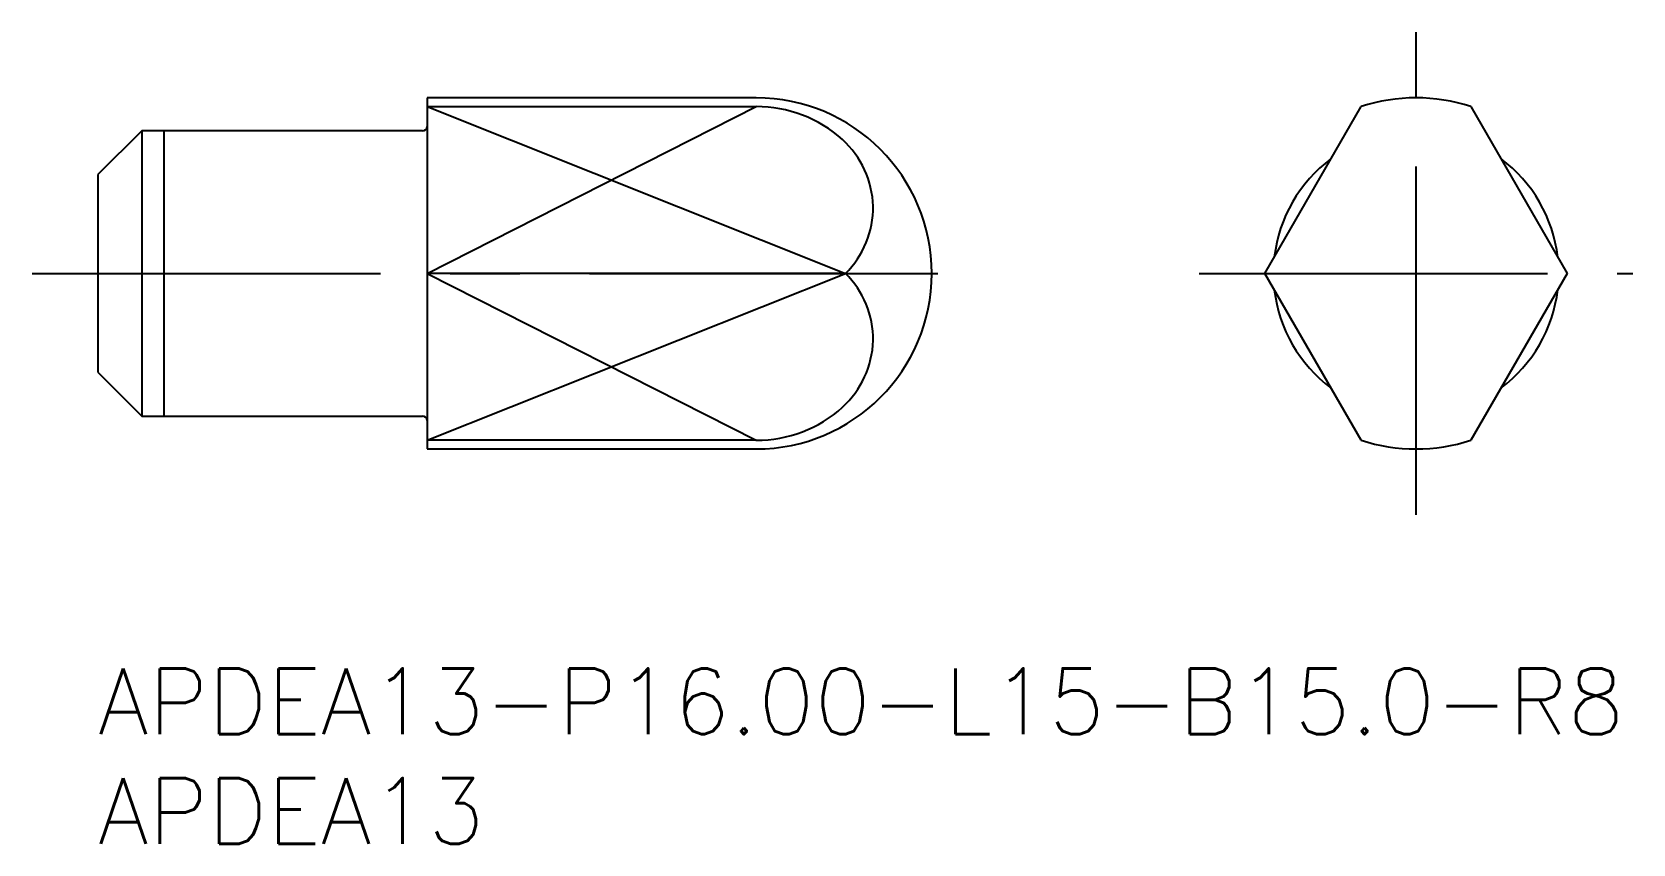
# Model space of a CAD drawing. Extents: x -3 to 70, y -8 to 29.
import ezdxf

# ---------------------------------------------------------------- set-up
doc = ezdxf.new("R2010")
doc.units = 0
doc.header["$LTSCALE"] = 0.5
doc.linetypes.add('CENTER', pattern=[50.8, 31.75, -6.35, 6.35, -6.35])
for name, color, linetype in [('MSM_CENTER', 1, 'CENTER'), ('MSM_CONTINUOUS', 7, 'CONTINUOUS'), ('MSM_NARROW', 5, 'CONTINUOUS'), ('MSM_PART_NUMBER', 7, 'CONTINUOUS')]:
    doc.layers.add(name, color=color, linetype=linetype)
doc.styles.get("Standard").update_dxf_attribs({"font": 'txt.shx', "height": 1, "bigfont": 'bigfont.shx'})

# ---------------------------------------------------------------- blocks, each defined once
blk = doc.blocks.new('*U13')
at = {"layer": 'MSM_PART_NUMBER'}
blk.add_text('APDEA13-P16.00-L15-B15.0-R8', height=3, dxfattribs=at).set_placement((0, -3))
blk = doc.blocks.new('*U14')
at = {"layer": 'MSM_PART_NUMBER'}
blk.add_text('APDEA13', height=3, dxfattribs=at).set_placement((0, -8))

msp = doc.modelspace()

# ---------------------------------------------------------------- linework, layer by layer
at = {"layer": 'MSM_CENTER'}
for p, q in [((60.069, 7), (60.069, 29)), ((-3, 18), (41, 18)), ((50.181, 18), (69.956, 18))]:
    msp.add_line(p, q, dxfattribs=at)
at = {"layer": 'MSM_CONTINUOUS'}
for p, q in [((30, 26), (15, 26)), ((15, 26), (15, 10)), ((15, 25.599), (30, 25.599)), ((53.181, 18), (57.569, 25.599)), ((62.569, 25.599), (66.956, 18)), ((2, 24.5), (0, 22.5)), ((14.8, 24.5), (2, 24.5)), ((2, 24.5), (2, 11.5)), ((0, 22.5), (0, 13.5)), ((34.07, 18), (15, 18)), ((57.569, 10.401), (53.181, 18)), ((66.956, 18), (62.569, 10.401)), ((0, 13.5), (2, 11.5)), ((2, 11.5), (14.8, 11.5)), ((30, 10.401), (15, 10.401)), ((15, 10), (30, 10))]:
    msp.add_line(p, q, dxfattribs=at)
for centre, radius, start, end in [((30, 18), 8, 270, 90), ((30.04, 19.799), 5.8, 47.80694, 90.39678), ((60.069, 18), 8, 71.79004, 108.20996), ((14.8, 24.7), 0.2, 270, 0), ((31.022, 20.92), 4.311, 1.86385, 47.46867), ((60.069, 18), 6.5, 126.58512, 173.41488), ((60.069, 18), 6.5, 6.58512, 53.41488), ((31.116, 21.007), 4.214, 314.48847, 0.72461), ((31.116, 14.993), 4.214, 359.27539, 45.51153), ((60.069, 18), 6.5, 186.58512, 233.41488), ((60.069, 18), 6.5, 306.58512, 353.41488), ((31.022, 15.08), 4.311, 312.53133, 358.13615), ((30.04, 16.201), 5.8, 269.60322, 312.19306), ((14.8, 11.3), 0.2, 0, 90), ((60.069, 18), 8, 251.79004, 288.20996)]:
    msp.add_arc(centre, radius, start, end, dxfattribs=at)
at = {"layer": 'MSM_NARROW'}
for p, q in [((15, 25.599), (34.07, 18)), ((15, 18), (30, 25.599)), ((3, 24.5), (3, 11.5)), ((15, 10.401), (34.07, 18)), ((15, 18), (30, 10.401))]:
    msp.add_line(p, q, dxfattribs=at)

# ---------------------------------------------------------------- block references
at = {"layer": 'MSM_CONTINUOUS'}
for name in ['*U13', '*U14']:
    msp.add_blockref(name, (0, 0), dxfattribs=at)

doc.saveas('drawing.dxf')
